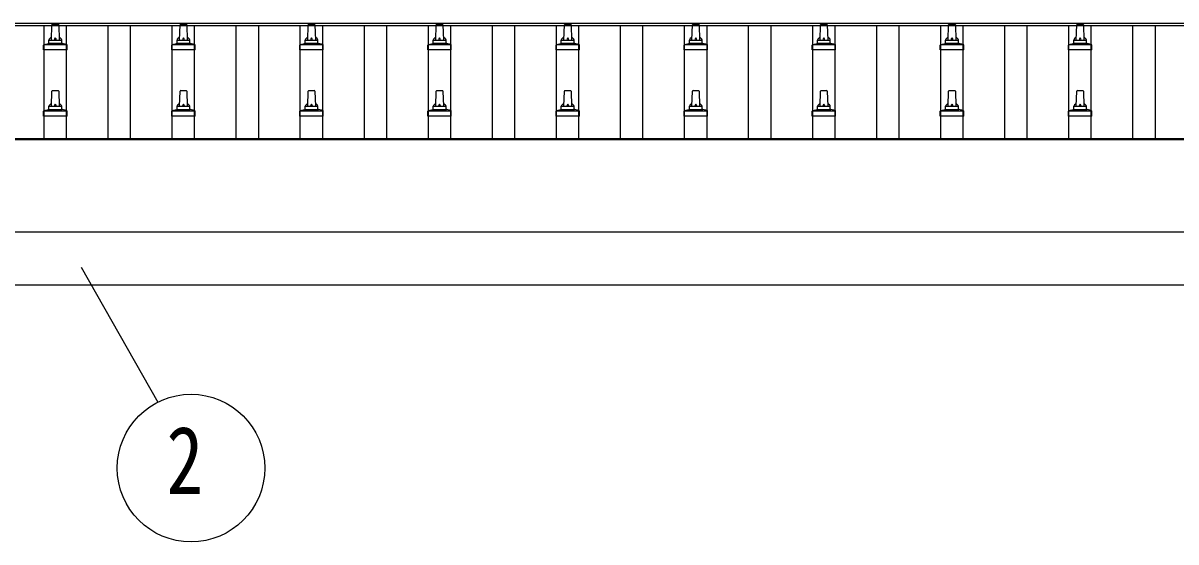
# Model space of a CAD drawing. Units: millimetres, scale not verified. Extents: x -16820 to 16820, y -11880 to 11880.
# Drawn here: x -12646 to -10846, y -124 to 686 of the extents above; entities that cross this region are included whole.
import ezdxf
from ezdxf.enums import TextEntityAlignment as Align

# ---------------------------------------------------------------- set-up
doc = ezdxf.new("R2010")
doc.units = ezdxf.units.MM
doc.header["$LTSCALE"] = 50
for name, color, linetype in [('0-4_YKK_13', 4, 'Continuous'), ('0-5_YKK_A1', 4, 'Continuous'), ('0-6_YKK_D', 6, 'Continuous')]:
    doc.layers.add(name, color=color, linetype=linetype)
doc.styles.add('ＭＳ ゴシック', font='')
doc.styles.get('ＭＳ ゴシック').set_extended_font_data('MS Gothic')

msp = doc.modelspace()

# ---------------------------------------------------------------- linework, layer by layer
at = {"layer": '0-4_YKK_13'}
for p, q in [((-12599.69, 684.09), (-12591.15, 684.09)), ((-12399.69, 684.09), (-12391.15, 684.09)), ((-12199.69, 684.09), (-12191.15, 684.09)), ((-11999.69, 684.09), (-11991.15, 684.09)), ((-11799.69, 684.09), (-11791.15, 684.09)), ((-11599.69, 684.09), (-11591.15, 684.09)), ((-11399.69, 684.09), (-11391.15, 684.09)), ((-11199.69, 684.09), (-11191.15, 684.09)), ((-10999.69, 684.09), (-10991.15, 684.09)), ((-12601.42, 659.59), (-12600.69, 683.12)), ((-12590.15, 683.12), (-12589.42, 659.59)), ((-12401.42, 659.59), (-12400.69, 683.12)), ((-12390.15, 683.12), (-12389.42, 659.59)), ((-12201.42, 659.59), (-12200.69, 683.12)), ((-12190.15, 683.12), (-12189.42, 659.59)), ((-12001.42, 659.59), (-12000.69, 683.12)), ((-11990.15, 683.12), (-11989.42, 659.59)), ((-11801.42, 659.59), (-11800.69, 683.12)), ((-11790.15, 683.12), (-11789.42, 659.59)), ((-11601.42, 659.59), (-11600.69, 683.12)), ((-11590.15, 683.12), (-11589.42, 659.59)), ((-11401.42, 659.59), (-11400.69, 683.12)), ((-11390.15, 683.12), (-11389.42, 659.59)), ((-11201.42, 659.59), (-11200.69, 683.12)), ((-11190.15, 683.12), (-11189.42, 659.59)), ((-11001.42, 659.59), (-11000.69, 683.12)), ((-10990.15, 683.12), (-10989.42, 659.59)), ((-12613.67, 644.09), (-12613.67, 651.81)), ((-12613.29, 652.59), (-12577.55, 652.59)), ((-12612.91, 652.78), (-12606.19, 654.41)), ((-12605.8, 654.59), (-12585.04, 654.59)), ((-12605.42, 655.38), (-12605.42, 659.59)), ((-12604.42, 659.59), (-12586.42, 659.59)), ((-12585.42, 655.38), (-12585.42, 659.59)), ((-12577.94, 652.78), (-12584.66, 654.41)), ((-12577.17, 644.09), (-12577.17, 651.81)), ((-12413.67, 644.09), (-12413.67, 651.81)), ((-12413.29, 652.59), (-12377.55, 652.59)), ((-12412.91, 652.78), (-12406.19, 654.41)), ((-12405.8, 654.59), (-12385.04, 654.59)), ((-12405.42, 655.38), (-12405.42, 659.59)), ((-12404.42, 659.59), (-12386.42, 659.59)), ((-12385.42, 655.38), (-12385.42, 659.59)), ((-12377.94, 652.78), (-12384.66, 654.41)), ((-12377.17, 644.09), (-12377.17, 651.81)), ((-12213.67, 644.09), (-12213.67, 651.81)), ((-12213.29, 652.59), (-12177.55, 652.59)), ((-12212.91, 652.78), (-12206.19, 654.41)), ((-12205.8, 654.59), (-12185.04, 654.59)), ((-12205.42, 655.38), (-12205.42, 659.59)), ((-12204.42, 659.59), (-12186.42, 659.59)), ((-12185.42, 655.38), (-12185.42, 659.59)), ((-12177.94, 652.78), (-12184.66, 654.41)), ((-12177.17, 644.09), (-12177.17, 651.81)), ((-12013.67, 644.09), (-12013.67, 651.81)), ((-12013.29, 652.59), (-11977.55, 652.59)), ((-12012.91, 652.78), (-12006.19, 654.41)), ((-12005.8, 654.59), (-11985.04, 654.59)), ((-12005.42, 655.38), (-12005.42, 659.59)), ((-12004.42, 659.59), (-11986.42, 659.59)), ((-11985.42, 655.38), (-11985.42, 659.59)), ((-11977.94, 652.78), (-11984.66, 654.41)), ((-11977.17, 644.09), (-11977.17, 651.81)), ((-11813.67, 644.09), (-11813.67, 651.81)), ((-11813.29, 652.59), (-11777.55, 652.59)), ((-11812.91, 652.78), (-11806.19, 654.41)), ((-11805.8, 654.59), (-11785.04, 654.59)), ((-11805.42, 655.38), (-11805.42, 659.59)), ((-11804.42, 659.59), (-11786.42, 659.59)), ((-11785.42, 655.38), (-11785.42, 659.59)), ((-11777.94, 652.78), (-11784.66, 654.41)), ((-11777.17, 644.09), (-11777.17, 651.81)), ((-11613.67, 644.09), (-11613.67, 651.81)), ((-11613.29, 652.59), (-11577.55, 652.59)), ((-11612.91, 652.78), (-11606.19, 654.41)), ((-11605.8, 654.59), (-11585.04, 654.59)), ((-11605.42, 655.38), (-11605.42, 659.59)), ((-11604.42, 659.59), (-11586.42, 659.59)), ((-11585.42, 655.38), (-11585.42, 659.59)), ((-11577.94, 652.78), (-11584.66, 654.41)), ((-11577.17, 644.09), (-11577.17, 651.81)), ((-11413.67, 644.09), (-11413.67, 651.81)), ((-11413.29, 652.59), (-11377.55, 652.59)), ((-11412.91, 652.78), (-11406.19, 654.41)), ((-11405.8, 654.59), (-11385.04, 654.59)), ((-11405.42, 655.38), (-11405.42, 659.59)), ((-11404.42, 659.59), (-11386.42, 659.59)), ((-11385.42, 655.38), (-11385.42, 659.59)), ((-11377.94, 652.78), (-11384.66, 654.41)), ((-11377.17, 644.09), (-11377.17, 651.81)), ((-11213.67, 644.09), (-11213.67, 651.81)), ((-11213.29, 652.59), (-11177.55, 652.59)), ((-11212.91, 652.78), (-11206.19, 654.41)), ((-11205.8, 654.59), (-11185.04, 654.59)), ((-11205.42, 655.38), (-11205.42, 659.59)), ((-11204.42, 659.59), (-11186.42, 659.59)), ((-11185.42, 655.38), (-11185.42, 659.59)), ((-11177.94, 652.78), (-11184.66, 654.41)), ((-11177.17, 644.09), (-11177.17, 651.81)), ((-11013.67, 644.09), (-11013.67, 651.81)), ((-11013.29, 652.59), (-10977.55, 652.59)), ((-11012.91, 652.78), (-11006.19, 654.41)), ((-11005.8, 654.59), (-10985.04, 654.59)), ((-11005.42, 655.38), (-11005.42, 659.59)), ((-11004.42, 659.59), (-10986.42, 659.59)), ((-10985.42, 655.38), (-10985.42, 659.59)), ((-10977.94, 652.78), (-10984.66, 654.41)), ((-10977.17, 644.09), (-10977.17, 651.81)), ((-12577.17, 644.09), (-12613.67, 644.09)), ((-12377.17, 644.09), (-12413.67, 644.09)), ((-12177.17, 644.09), (-12213.67, 644.09)), ((-11977.17, 644.09), (-12013.67, 644.09)), ((-11777.17, 644.09), (-11813.67, 644.09)), ((-11577.17, 644.09), (-11613.67, 644.09)), ((-11377.17, 644.09), (-11413.67, 644.09)), ((-11177.17, 644.09), (-11213.67, 644.09)), ((-10977.17, 644.09), (-11013.67, 644.09)), ((-12601.42, 556.26), (-12600.69, 579.79)), ((-12599.69, 580.76), (-12591.15, 580.76)), ((-12590.15, 579.79), (-12589.42, 556.26)), ((-12401.42, 556.26), (-12400.69, 579.79)), ((-12399.69, 580.76), (-12391.15, 580.76)), ((-12390.15, 579.79), (-12389.42, 556.26)), ((-12201.42, 556.26), (-12200.69, 579.79)), ((-12199.69, 580.76), (-12191.15, 580.76)), ((-12190.15, 579.79), (-12189.42, 556.26)), ((-12001.42, 556.26), (-12000.69, 579.79)), ((-11999.69, 580.76), (-11991.15, 580.76)), ((-11990.15, 579.79), (-11989.42, 556.26)), ((-11801.42, 556.26), (-11800.69, 579.79)), ((-11799.69, 580.76), (-11791.15, 580.76)), ((-11790.15, 579.79), (-11789.42, 556.26)), ((-11601.42, 556.26), (-11600.69, 579.79)), ((-11599.69, 580.76), (-11591.15, 580.76)), ((-11590.15, 579.79), (-11589.42, 556.26)), ((-11401.42, 556.26), (-11400.69, 579.79)), ((-11399.69, 580.76), (-11391.15, 580.76)), ((-11390.15, 579.79), (-11389.42, 556.26)), ((-11201.42, 556.26), (-11200.69, 579.79)), ((-11199.69, 580.76), (-11191.15, 580.76)), ((-11190.15, 579.79), (-11189.42, 556.26)), ((-11001.42, 556.26), (-11000.69, 579.79)), ((-10999.69, 580.76), (-10991.15, 580.76)), ((-10990.15, 579.79), (-10989.42, 556.26)), ((-12613.67, 540.76), (-12613.67, 548.47)), ((-12577.17, 540.76), (-12613.67, 540.76)), ((-12613.29, 549.26), (-12577.55, 549.26)), ((-12612.91, 549.45), (-12606.19, 551.08)), ((-12605.8, 551.26), (-12585.04, 551.26)), ((-12605.42, 552.05), (-12605.42, 556.26)), ((-12604.42, 556.26), (-12586.42, 556.26)), ((-12585.42, 552.05), (-12585.42, 556.26)), ((-12577.94, 549.45), (-12584.66, 551.08)), ((-12577.17, 540.76), (-12577.17, 548.47)), ((-12413.67, 540.76), (-12413.67, 548.47)), ((-12377.17, 540.76), (-12413.67, 540.76)), ((-12413.29, 549.26), (-12377.55, 549.26)), ((-12412.91, 549.45), (-12406.19, 551.08)), ((-12405.8, 551.26), (-12385.04, 551.26)), ((-12405.42, 552.05), (-12405.42, 556.26)), ((-12404.42, 556.26), (-12386.42, 556.26)), ((-12385.42, 552.05), (-12385.42, 556.26)), ((-12377.94, 549.45), (-12384.66, 551.08)), ((-12377.17, 540.76), (-12377.17, 548.47)), ((-12213.67, 540.76), (-12213.67, 548.47)), ((-12177.17, 540.76), (-12213.67, 540.76)), ((-12213.29, 549.26), (-12177.55, 549.26)), ((-12212.91, 549.45), (-12206.19, 551.08)), ((-12205.8, 551.26), (-12185.04, 551.26)), ((-12205.42, 552.05), (-12205.42, 556.26)), ((-12204.42, 556.26), (-12186.42, 556.26)), ((-12185.42, 552.05), (-12185.42, 556.26)), ((-12177.94, 549.45), (-12184.66, 551.08)), ((-12177.17, 540.76), (-12177.17, 548.47)), ((-12013.67, 540.76), (-12013.67, 548.47)), ((-11977.17, 540.76), (-12013.67, 540.76)), ((-12013.29, 549.26), (-11977.55, 549.26)), ((-12012.91, 549.45), (-12006.19, 551.08)), ((-12005.8, 551.26), (-11985.04, 551.26)), ((-12005.42, 552.05), (-12005.42, 556.26)), ((-12004.42, 556.26), (-11986.42, 556.26)), ((-11985.42, 552.05), (-11985.42, 556.26)), ((-11977.94, 549.45), (-11984.66, 551.08)), ((-11977.17, 540.76), (-11977.17, 548.47)), ((-11813.67, 540.76), (-11813.67, 548.47)), ((-11777.17, 540.76), (-11813.67, 540.76)), ((-11813.29, 549.26), (-11777.55, 549.26)), ((-11812.91, 549.45), (-11806.19, 551.08)), ((-11805.8, 551.26), (-11785.04, 551.26)), ((-11805.42, 552.05), (-11805.42, 556.26)), ((-11804.42, 556.26), (-11786.42, 556.26)), ((-11785.42, 552.05), (-11785.42, 556.26)), ((-11777.94, 549.45), (-11784.66, 551.08)), ((-11777.17, 540.76), (-11777.17, 548.47)), ((-11613.67, 540.76), (-11613.67, 548.47)), ((-11577.17, 540.76), (-11613.67, 540.76)), ((-11613.29, 549.26), (-11577.55, 549.26)), ((-11612.91, 549.45), (-11606.19, 551.08)), ((-11605.8, 551.26), (-11585.04, 551.26)), ((-11605.42, 552.05), (-11605.42, 556.26)), ((-11604.42, 556.26), (-11586.42, 556.26)), ((-11585.42, 552.05), (-11585.42, 556.26)), ((-11577.94, 549.45), (-11584.66, 551.08)), ((-11577.17, 540.76), (-11577.17, 548.47)), ((-11413.67, 540.76), (-11413.67, 548.47)), ((-11377.17, 540.76), (-11413.67, 540.76)), ((-11413.29, 549.26), (-11377.55, 549.26)), ((-11412.91, 549.45), (-11406.19, 551.08)), ((-11405.8, 551.26), (-11385.04, 551.26)), ((-11405.42, 552.05), (-11405.42, 556.26)), ((-11404.42, 556.26), (-11386.42, 556.26)), ((-11385.42, 552.05), (-11385.42, 556.26)), ((-11377.94, 549.45), (-11384.66, 551.08)), ((-11377.17, 540.76), (-11377.17, 548.47)), ((-11213.67, 540.76), (-11213.67, 548.47)), ((-11177.17, 540.76), (-11213.67, 540.76)), ((-11213.29, 549.26), (-11177.55, 549.26)), ((-11212.91, 549.45), (-11206.19, 551.08)), ((-11205.8, 551.26), (-11185.04, 551.26)), ((-11205.42, 552.05), (-11205.42, 556.26)), ((-11204.42, 556.26), (-11186.42, 556.26)), ((-11185.42, 552.05), (-11185.42, 556.26)), ((-11177.94, 549.45), (-11184.66, 551.08)), ((-11177.17, 540.76), (-11177.17, 548.47)), ((-11013.67, 540.76), (-11013.67, 548.47)), ((-10977.17, 540.76), (-11013.67, 540.76)), ((-11013.29, 549.26), (-10977.55, 549.26)), ((-11012.91, 549.45), (-11006.19, 551.08)), ((-11005.8, 551.26), (-10985.04, 551.26)), ((-11005.42, 552.05), (-11005.42, 556.26)), ((-11004.42, 556.26), (-10986.42, 556.26)), ((-10985.42, 552.05), (-10985.42, 556.26)), ((-10977.94, 549.45), (-10984.66, 551.08)), ((-10977.17, 540.76), (-10977.17, 548.47))]:
    msp.add_line(p, q, dxfattribs=at)
for centre, radius, start, end in [((-12599.69, 683.09), 1, 90, 178.60509), ((-12591.15, 683.09), 1, 1.39491, 90), ((-12399.69, 683.09), 1, 90, 178.60509), ((-12391.15, 683.09), 1, 1.39491, 90), ((-12199.69, 683.09), 1, 90, 178.60509), ((-12191.15, 683.09), 1, 1.39491, 90), ((-11999.69, 683.09), 1, 90, 178.60509), ((-11991.15, 683.09), 1, 1.39491, 90), ((-11799.69, 683.09), 1, 90, 178.60509), ((-11791.15, 683.09), 1, 1.39491, 90), ((-11599.69, 683.09), 1, 90, 178.60509), ((-11591.15, 683.09), 1, 1.39491, 90), ((-11399.69, 683.09), 1, 90, 178.60509), ((-11391.15, 683.09), 1, 1.39491, 90), ((-11199.69, 683.09), 1, 90, 178.60509), ((-11191.15, 683.09), 1, 1.39491, 90), ((-10999.69, 683.09), 1, 90, 178.60509), ((-10991.15, 683.09), 1, 1.39491, 90), ((-12612.67, 651.81), 1, 103.62699, 180), ((-12606.42, 655.38), 1, 283.62699, 0), ((-12601.34, 658.96), 4.13, 90, 171.17633), ((-12604.42, 658.59), 1, 90, 180), ((-12592.09, 659.59), 4.83, 133.60282, 180), ((-12598.75, 659.59), 4.83, 0, 46.39718), ((-12589.51, 658.96), 4.13, 8.82367, 90), ((-12586.42, 658.59), 1, 0, 90), ((-12584.42, 655.38), 1, 180, 256.37301), ((-12578.17, 651.81), 1, 0, 76.37301), ((-12412.67, 651.81), 1, 103.62699, 180), ((-12406.42, 655.38), 1, 283.62699, 0), ((-12401.34, 658.96), 4.13, 90, 171.17633), ((-12404.42, 658.59), 1, 90, 180), ((-12392.09, 659.59), 4.83, 133.60282, 180), ((-12398.75, 659.59), 4.83, 0, 46.39718), ((-12389.51, 658.96), 4.13, 8.82367, 90), ((-12386.42, 658.59), 1, 0, 90), ((-12384.42, 655.38), 1, 180, 256.37301), ((-12378.17, 651.81), 1, 0, 76.37301), ((-12212.67, 651.81), 1, 103.62699, 180), ((-12206.42, 655.38), 1, 283.62699, 0), ((-12201.34, 658.96), 4.13, 90, 171.17633), ((-12204.42, 658.59), 1, 90, 180), ((-12192.09, 659.59), 4.83, 133.60282, 180), ((-12198.75, 659.59), 4.83, 0, 46.39718), ((-12189.51, 658.96), 4.13, 8.82367, 90), ((-12186.42, 658.59), 1, 0, 90), ((-12184.42, 655.38), 1, 180, 256.37301), ((-12178.17, 651.81), 1, 0, 76.37301), ((-12012.67, 651.81), 1, 103.62699, 180), ((-12006.42, 655.38), 1, 283.62699, 0), ((-12001.34, 658.96), 4.13, 90, 171.17633), ((-12004.42, 658.59), 1, 90, 180), ((-11992.09, 659.59), 4.83, 133.60282, 180), ((-11998.75, 659.59), 4.83, 0, 46.39718), ((-11989.51, 658.96), 4.13, 8.82367, 90), ((-11986.42, 658.59), 1, 0, 90), ((-11984.42, 655.38), 1, 180, 256.37301), ((-11978.17, 651.81), 1, 0, 76.37301), ((-11812.67, 651.81), 1, 103.62699, 180), ((-11806.42, 655.38), 1, 283.62699, 0), ((-11801.34, 658.96), 4.13, 90, 171.17633), ((-11804.42, 658.59), 1, 90, 180), ((-11792.09, 659.59), 4.83, 133.60282, 180), ((-11798.75, 659.59), 4.83, 0, 46.39718), ((-11789.51, 658.96), 4.13, 8.82367, 90), ((-11786.42, 658.59), 1, 0, 90), ((-11784.42, 655.38), 1, 180, 256.37301), ((-11778.17, 651.81), 1, 0, 76.37301), ((-11612.67, 651.81), 1, 103.62699, 180), ((-11606.42, 655.38), 1, 283.62699, 0), ((-11601.34, 658.96), 4.13, 90, 171.17633), ((-11604.42, 658.59), 1, 90, 180), ((-11592.09, 659.59), 4.83, 133.60282, 180), ((-11598.75, 659.59), 4.83, 0, 46.39718), ((-11589.51, 658.96), 4.13, 8.82367, 90), ((-11586.42, 658.59), 1, 0, 90), ((-11584.42, 655.38), 1, 180, 256.37301), ((-11578.17, 651.81), 1, 0, 76.37301), ((-11412.67, 651.81), 1, 103.62699, 180), ((-11406.42, 655.38), 1, 283.62699, 0), ((-11401.34, 658.96), 4.13, 90, 171.17633), ((-11404.42, 658.59), 1, 90, 180), ((-11392.09, 659.59), 4.83, 133.60282, 180), ((-11398.75, 659.59), 4.83, 0, 46.39718), ((-11389.51, 658.96), 4.13, 8.82367, 90), ((-11386.42, 658.59), 1, 0, 90), ((-11384.42, 655.38), 1, 180, 256.37301), ((-11378.17, 651.81), 1, 0, 76.37301), ((-11212.67, 651.81), 1, 103.62699, 180), ((-11206.42, 655.38), 1, 283.62699, 0), ((-11201.34, 658.96), 4.13, 90, 171.17633), ((-11204.42, 658.59), 1, 90, 180), ((-11192.09, 659.59), 4.83, 133.60282, 180), ((-11198.75, 659.59), 4.83, 0, 46.39718), ((-11189.51, 658.96), 4.13, 8.82367, 90), ((-11186.42, 658.59), 1, 0, 90), ((-11184.42, 655.38), 1, 180, 256.37301), ((-11178.17, 651.81), 1, 0, 76.37301), ((-11012.67, 651.81), 1, 103.62699, 180), ((-11006.42, 655.38), 1, 283.62699, 0), ((-11001.34, 658.96), 4.13, 90, 171.17633), ((-11004.42, 658.59), 1, 90, 180), ((-10992.09, 659.59), 4.83, 133.60282, 180), ((-10998.75, 659.59), 4.83, 0, 46.39718), ((-10989.51, 658.96), 4.13, 8.82367, 90), ((-10986.42, 658.59), 1, 0, 90), ((-10984.42, 655.38), 1, 180, 256.37301), ((-10978.17, 651.81), 1, 0, 76.37301), ((-12599.69, 579.76), 1, 90, 178.60509), ((-12591.15, 579.76), 1, 1.39491, 90), ((-12399.69, 579.76), 1, 90, 178.60509), ((-12391.15, 579.76), 1, 1.39491, 90), ((-12199.69, 579.76), 1, 90, 178.60509), ((-12191.15, 579.76), 1, 1.39491, 90), ((-11999.69, 579.76), 1, 90, 178.60509), ((-11991.15, 579.76), 1, 1.39491, 90), ((-11799.69, 579.76), 1, 90, 178.60509), ((-11791.15, 579.76), 1, 1.39491, 90), ((-11599.69, 579.76), 1, 90, 178.60509), ((-11591.15, 579.76), 1, 1.39491, 90), ((-11399.69, 579.76), 1, 90, 178.60509), ((-11391.15, 579.76), 1, 1.39491, 90), ((-11199.69, 579.76), 1, 90, 178.60509), ((-11191.15, 579.76), 1, 1.39491, 90), ((-10999.69, 579.76), 1, 90, 178.60509), ((-10991.15, 579.76), 1, 1.39491, 90), ((-12601.34, 555.63), 4.13, 90, 171.17633), ((-12592.09, 556.26), 4.83, 133.60282, 180), ((-12598.75, 556.26), 4.83, 0, 46.39718), ((-12589.51, 555.63), 4.13, 8.82367, 90), ((-12401.34, 555.63), 4.13, 90, 171.17633), ((-12392.09, 556.26), 4.83, 133.60282, 180), ((-12398.75, 556.26), 4.83, 0, 46.39718), ((-12389.51, 555.63), 4.13, 8.82367, 90), ((-12201.34, 555.63), 4.13, 90, 171.17633), ((-12192.09, 556.26), 4.83, 133.60282, 180), ((-12198.75, 556.26), 4.83, 0, 46.39718), ((-12189.51, 555.63), 4.13, 8.82367, 90), ((-12001.34, 555.63), 4.13, 90, 171.17633), ((-11992.09, 556.26), 4.83, 133.60282, 180), ((-11998.75, 556.26), 4.83, 0, 46.39718), ((-11989.51, 555.63), 4.13, 8.82367, 90), ((-11801.34, 555.63), 4.13, 90, 171.17633), ((-11792.09, 556.26), 4.83, 133.60282, 180), ((-11798.75, 556.26), 4.83, 0, 46.39718), ((-11789.51, 555.63), 4.13, 8.82367, 90), ((-11601.34, 555.63), 4.13, 90, 171.17633), ((-11592.09, 556.26), 4.83, 133.60282, 180), ((-11598.75, 556.26), 4.83, 0, 46.39718), ((-11589.51, 555.63), 4.13, 8.82367, 90), ((-11401.34, 555.63), 4.13, 90, 171.17633), ((-11392.09, 556.26), 4.83, 133.60282, 180), ((-11398.75, 556.26), 4.83, 0, 46.39718), ((-11389.51, 555.63), 4.13, 8.82367, 90), ((-11201.34, 555.63), 4.13, 90, 171.17633), ((-11192.09, 556.26), 4.83, 133.60282, 180), ((-11198.75, 556.26), 4.83, 0, 46.39718), ((-11189.51, 555.63), 4.13, 8.82367, 90), ((-11001.34, 555.63), 4.13, 90, 171.17633), ((-10992.09, 556.26), 4.83, 133.60282, 180), ((-10998.75, 556.26), 4.83, 0, 46.39718), ((-10989.51, 555.63), 4.13, 8.82367, 90), ((-12612.67, 548.47), 1, 103.62699, 180), ((-12606.42, 552.05), 1, 283.62699, 0), ((-12604.42, 555.26), 1, 90, 180), ((-12586.42, 555.26), 1, 0, 90), ((-12584.42, 552.05), 1, 180, 256.37301), ((-12578.17, 548.47), 1, 0, 76.37301), ((-12412.67, 548.47), 1, 103.62699, 180), ((-12406.42, 552.05), 1, 283.62699, 0), ((-12404.42, 555.26), 1, 90, 180), ((-12386.42, 555.26), 1, 0, 90), ((-12384.42, 552.05), 1, 180, 256.37301), ((-12378.17, 548.47), 1, 0, 76.37301), ((-12212.67, 548.47), 1, 103.62699, 180), ((-12206.42, 552.05), 1, 283.62699, 0), ((-12204.42, 555.26), 1, 90, 180), ((-12186.42, 555.26), 1, 0, 90), ((-12184.42, 552.05), 1, 180, 256.37301), ((-12178.17, 548.47), 1, 0, 76.37301), ((-12012.67, 548.47), 1, 103.62699, 180), ((-12006.42, 552.05), 1, 283.62699, 0), ((-12004.42, 555.26), 1, 90, 180), ((-11986.42, 555.26), 1, 0, 90), ((-11984.42, 552.05), 1, 180, 256.37301), ((-11978.17, 548.47), 1, 0, 76.37301), ((-11812.67, 548.47), 1, 103.62699, 180), ((-11806.42, 552.05), 1, 283.62699, 0), ((-11804.42, 555.26), 1, 90, 180), ((-11786.42, 555.26), 1, 0, 90), ((-11784.42, 552.05), 1, 180, 256.37301), ((-11778.17, 548.47), 1, 0, 76.37301), ((-11612.67, 548.47), 1, 103.62699, 180), ((-11606.42, 552.05), 1, 283.62699, 0), ((-11604.42, 555.26), 1, 90, 180), ((-11586.42, 555.26), 1, 0, 90), ((-11584.42, 552.05), 1, 180, 256.37301), ((-11578.17, 548.47), 1, 0, 76.37301), ((-11412.67, 548.47), 1, 103.62699, 180), ((-11406.42, 552.05), 1, 283.62699, 0), ((-11404.42, 555.26), 1, 90, 180), ((-11386.42, 555.26), 1, 0, 90), ((-11384.42, 552.05), 1, 180, 256.37301), ((-11378.17, 548.47), 1, 0, 76.37301), ((-11212.67, 548.47), 1, 103.62699, 180), ((-11206.42, 552.05), 1, 283.62699, 0), ((-11204.42, 555.26), 1, 90, 180), ((-11186.42, 555.26), 1, 0, 90), ((-11184.42, 552.05), 1, 180, 256.37301), ((-11178.17, 548.47), 1, 0, 76.37301), ((-11012.67, 548.47), 1, 103.62699, 180), ((-11006.42, 552.05), 1, 283.62699, 0), ((-11004.42, 555.26), 1, 90, 180), ((-10986.42, 555.26), 1, 0, 90), ((-10984.42, 552.05), 1, 180, 256.37301), ((-10978.17, 548.47), 1, 0, 76.37301)]:
    msp.add_arc(centre, radius, start, end, dxfattribs=at)
at = {"layer": '0-5_YKK_A1'}
for p, q in [((-13818.42, 686.11), (-8417.92, 686.11)), ((-13818.42, 682.53), (-8395.42, 682.53)), ((-12612.92, 506.07), (-12612.92, 682.53)), ((-12577.92, 506.07), (-12577.92, 682.53)), ((-12512.92, 506.07), (-12512.92, 682.53)), ((-12477.92, 506.07), (-12477.92, 682.53)), ((-12412.92, 506.07), (-12412.92, 682.53)), ((-12377.92, 506.07), (-12377.92, 682.53)), ((-12312.92, 506.07), (-12312.92, 682.53)), ((-12277.92, 506.07), (-12277.92, 682.53)), ((-12212.92, 506.07), (-12212.92, 682.53)), ((-12177.92, 506.07), (-12177.92, 682.53)), ((-12112.92, 506.07), (-12112.92, 682.53)), ((-12077.92, 506.07), (-12077.92, 682.53)), ((-12012.92, 506.07), (-12012.92, 682.53)), ((-11977.92, 506.07), (-11977.92, 682.53)), ((-11912.92, 506.07), (-11912.92, 682.53)), ((-11877.92, 506.07), (-11877.92, 682.53)), ((-11812.92, 506.07), (-11812.92, 682.53)), ((-11777.92, 506.07), (-11777.92, 682.53)), ((-11712.92, 506.07), (-11712.92, 682.53)), ((-11677.92, 506.07), (-11677.92, 682.53)), ((-11612.92, 506.07), (-11612.92, 682.53)), ((-11577.92, 506.07), (-11577.92, 682.53)), ((-11512.92, 506.07), (-11512.92, 682.53)), ((-11477.92, 506.07), (-11477.92, 682.53)), ((-11412.92, 506.07), (-11412.92, 682.53)), ((-11377.92, 506.07), (-11377.92, 682.53)), ((-11312.92, 506.07), (-11312.92, 682.53)), ((-11277.92, 506.07), (-11277.92, 682.53)), ((-11212.92, 506.07), (-11212.92, 682.53)), ((-11177.92, 506.07), (-11177.92, 682.53)), ((-11112.92, 506.07), (-11112.92, 682.53)), ((-11077.92, 506.07), (-11077.92, 682.53)), ((-11012.92, 506.07), (-11012.92, 682.53)), ((-10977.92, 506.07), (-10977.92, 682.53)), ((-10912.92, 506.07), (-10912.92, 682.53)), ((-10877.92, 506.07), (-10877.92, 682.53)), ((-13818.42, 506.07), (-8405.42, 506.07)), ((-13813.72, 504.51), (-8405.42, 504.51)), ((-8405.42, 359.64), (-13813.72, 359.64)), ((-8410.42, 277), (-13691.42, 277))]:
    msp.add_line(p, q, dxfattribs=at)
at = {"layer": '0-6_YKK_D'}
msp.add_line((-12554.93, 305.36), (-12435.32, 94.55), dxfattribs=at)
msp.add_circle((-12383.52, -8.34), 115.2, dxfattribs=at)

# ---------------------------------------------------------------- texts
at = {"layer": '0-6_YKK_D', "style": 'ＭＳ ゴシック', "width": 0.8}
msp.add_text('2', height=105.6, dxfattribs=at).set_placement((-12421.92, -80.34), align=Align.BOTTOM_LEFT)

doc.saveas('drawing.dxf')
